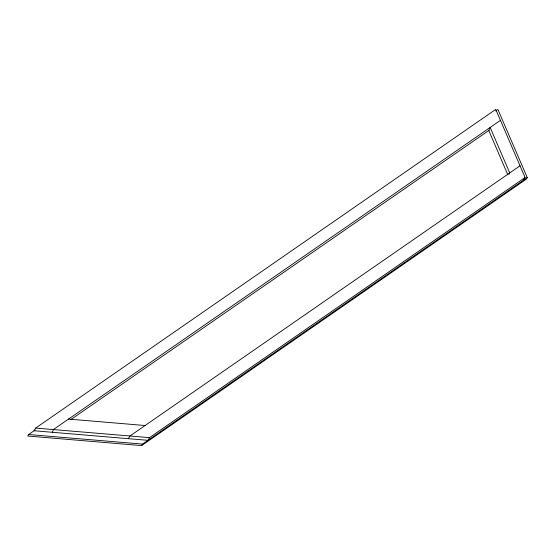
<?xml version="1.0" encoding="UTF-8"?>
<svg xmlns="http://www.w3.org/2000/svg" width="555" height="555" viewBox="0 0 555 555"><rect width="100%" height="100%" fill="white"/><g stroke="black" fill="none" stroke-linecap="round" stroke-linejoin="round"><path stroke-width="0.83" d="M52.475 432.296L53.363 429.57L500.437 120.352M35.041 430.083L28.631 434.523L27.75 436.029L141.622 445.596L526.369 179.085L527.25 177.586L497.89 109.474L495.761 110.958M35.645 428.078L34.077 430.749L147.949 440.316L149.517 437.645L525.086 177.496L495.719 109.404L35.645 428.078L149.517 437.645M128.392 438.672L129.953 436.001L520.028 165.799M141.622 445.596L142.503 444.09L527.25 177.586M508.963 174.256L509.747 172.924L490.148 127.463L488.768 130.522L507.839 174.804M523.525 180.167L525.086 177.496M70.991 419.483L489.087 130.3M68.522 419.081L145.098 425.519M28.631 434.523L142.503 444.09"/></g></svg>
